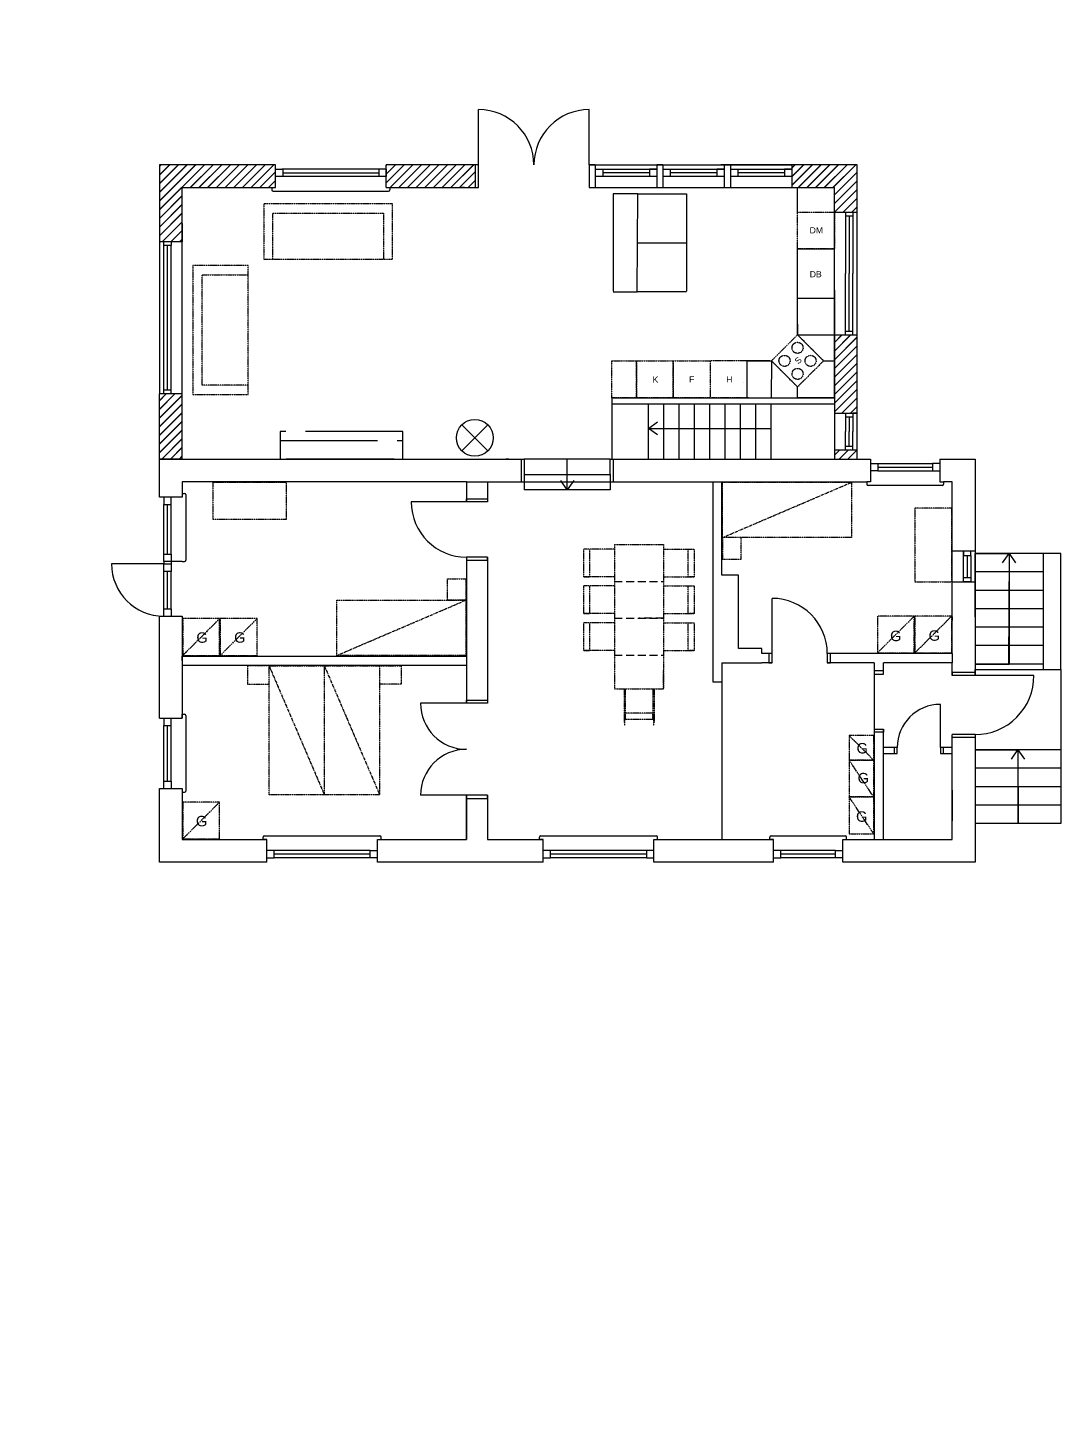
# Model space of a CAD drawing. Header units: millimetres. Extents: x -50011 to 90899, y -58634 to 500399.
# Drawn here: x 248 to 17069, y 129614 to 152428 of the extents above; entities that cross this region are included whole.
import ezdxf

# ---------------------------------------------------------------- set-up
doc = ezdxf.new("R2010")
doc.units = ezdxf.units.MM
doc.linetypes.add('DASHED', pattern=[19.05, 12.7, -6.35])
doc.linetypes.add('PHANTOM2', pattern=[31.75, 15.875, -3.175, 3.175, -3.175, 3.175, -3.175])
doc.layers.get('0').update_dxf_attribs({"color": 1})
for name, color, linetype in [('Fönser - Revision', 1, 'Continuous'), ('Fönster', 1, 'Continuous'), ('Grundritningar', 1, 'Continuous'), ('Möbler', 4, 'PHANTOM2'), ('Rumsavdelare', 3, 'FENCELINE1')]:
    doc.layers.add(name, color=color, linetype=linetype)
doc.styles.get("Standard").update_dxf_attribs({"font": 'Arial.ttf', "height": 170})
doc.linetypes.add('FENCELINE1', pattern='A,6.35,-2.54,[133,ltypeshp.shx,S=2.54,R=0,X=-2.54,Y=0],-2.54,25.4', length=36.83)
doc.dimstyles.new('ISO-25', dxfattribs={"dimscale": 10, "dimtxt": 2.5, "dimasz": 15, "dimexe": 10, "dimexo": 0.625, "dimgap": 15, "dimtad": 1, "dimlfac": 0.001, "dimtxsty": 'Standard', "dimblk": 'OBLIQUE', "dimblk1": 'OBLIQUE', "dimblk2": 'OBLIQUE', "dimcen": 20, "dimdle": 10, "dimadec": 0, "dimazin": 0, "dimtfac": 1, "dimtmove": 0, "dimatfit": 3, "dimldrblk": 'OPEN90', "dimfxl": 1, "dimarcsym": 0})

# ---------------------------------------------------------------- blocks, each defined once
blk = doc.blocks.new('_Oblique')
at = {"color": 0, "linetype": 'ByBlock', "lineweight": -2}
blk.add_line((-0.5, -0.5), (0.5, 0.5), dxfattribs=at)

msp = doc.modelspace()

# ---------------------------------------------------------------- hatches: boundary and pattern name
at = {"layer": 'Grundritningar', "ltscale": 100}
h = msp.add_hatch(dxfattribs=at)
h.set_pattern_fill('JIS_LC_20', color=256, scale=5)
h.paths.add_polyline_path([(6428.375, 390745.568), (8139.969, 390745.568), (8139.969, 391115.568), (6058.375, 391115.568), (6058.375, 384896.461), (6058.375, 382416.461), (6058.375, 381356.461), (6428.375, 381356.461), (6428.375, 384896.461), (6428.375, 385196.461)])
h.paths.add_polyline_path([(12402.879, 391115.568), (11339.969, 391115.568), (11339.969, 390745.568), (11389.969, 390745.568), (12032.879, 390745.568), (12032.879, 386196.461), (12032.879, 385380.725), (12402.879, 385380.725), (12402.879, 385396.461), (12402.879, 390771.304)])
h.paths.add_polyline_path([(11812.612, 361164.769), (11812.612, 361509.033), (10749.702, 361509.033), (10749.702, 361139.033), (10799.702, 361139.033), (11442.612, 361139.033), (11442.612, 357714.769), (11442.612, 356899.033), (11812.612, 356899.033), (11812.612, 356914.769)])
h.paths.add_polyline_path([(4863.558, 361139.033), (5599.702, 361139.033), (5599.702, 361509.033), (4493.558, 361509.033), (4493.558, 356414.769), (4863.558, 356414.769), (4863.558, 356714.769)])
h.paths.add_polyline_path([(4863.558, 353934.769), (4493.558, 353934.769), (4493.558, 352874.769), (4863.558, 352874.769)])
h.paths.add_polyline_path([(6604.389, 331533.61), (5498.245, 331533.61), (5498.245, 330279.346), (5868.245, 330279.346), (5868.245, 331163.61), (6604.389, 331163.61)])
h.paths.add_polyline_path([(12817.299, 331533.61), (11754.389, 331533.61), (11754.389, 331163.61), (11804.389, 331163.61), (12447.299, 331163.61), (12447.299, 330763.61), (12447.299, 330763.61), (12817.299, 330763.61), (12817.299, 330779.346), (12817.299, 331189.346)])
h.paths.add_polyline_path([(12817.299, 328763.61), (12447.299, 328763.61), (12447.299, 327739.346), (12447.299, 327489.346), (12817.299, 327489.346)])
h.paths.add_polyline_path([(5868.245, 327799.346), (5498.245, 327799.346), (5498.245, 326739.346), (5868.245, 326739.346)])
h.paths.add_polyline_path([(13894.931, 305305.95), (12105.172, 305305.95), (12105.172, 304935.95), (12155.172, 304935.95), (13524.931, 304935.95), (13524.931, 304535.95), (13524.931, 304535.95), (13894.931, 304535.95), (13894.931, 304785.95)])
h.paths.add_polyline_path([(6955.172, 305305.95), (4569.931, 305305.95), (4569.931, 304935.95), (6955.172, 304935.95)])
h.paths.add_polyline_path([(2769.931, 305305.95), (1112.471, 305305.95), (1112.471, 304051.686), (1482.471, 304051.686), (1482.471, 304351.686), (1482.471, 304935.95), (2769.931, 304935.95)])
h.paths.add_polyline_path([(1482.471, 301571.686), (1112.471, 301571.686), (1112.471, 300141.686), (8104.931, 300141.686), (8104.931, 299394.682), (8474.931, 299394.682), (8474.931, 300511.686), (1482.471, 300511.686)])
h.paths.add_polyline_path([(13894.931, 302535.95), (13524.931, 302535.95), (13524.931, 300394.682), (13524.931, 300144.682), (13894.931, 300144.682)])
h.paths.add_polyline_path([(12176.583, 278428.432), (11806.583, 278428.432), (11806.583, 277404.168), (11806.583, 277154.168), (12176.583, 277154.168)])
h.paths.add_polyline_path([(12176.583, 281198.432), (11113.673, 281198.432), (11113.673, 280828.432), (11163.673, 280828.432), (11806.583, 280828.432), (11806.583, 280428.432), (11806.583, 280428.432), (12176.583, 280428.432), (12176.583, 280444.168), (12176.583, 280854.168)])
h.paths.add_polyline_path([(5963.673, 281198.432), (4711.334, 281198.432), (4711.334, 280828.432), (5963.673, 280828.432)])
h.paths.add_polyline_path([(2911.334, 281198.432), (1075.633, 281198.432), (1075.633, 279944.168), (1445.633, 279944.168), (1445.633, 280828.432), (2911.334, 280828.432)])
h.paths.add_polyline_path([(1445.633, 277464.168), (1075.633, 277464.168), (1075.633, 276404.168), (1445.633, 276404.168)])
h.paths.add_polyline_path([(12645.365, 259294.914), (11582.455, 259294.914), (11582.455, 258924.914), (11632.455, 258924.914), (12275.365, 258924.914), (12275.365, 258524.914), (12645.365, 258524.914), (12645.365, 258540.65), (12645.365, 258950.65)])
h.paths.add_polyline_path([(12645.365, 256524.914), (12275.365, 256524.914), (12275.365, 255500.65), (12275.365, 255250.65), (12645.365, 255250.65)])
h.paths.add_polyline_path([(3634.619, 259294.914), (1798.918, 259294.914), (1798.918, 258040.65), (2168.918, 258040.65), (2168.918, 258924.914), (3634.619, 258924.914)])
h.paths.add_polyline_path([(6432.455, 259294.914), (5434.619, 259294.914), (5434.619, 258924.914), (6432.455, 258924.914)])
h.paths.add_polyline_path([(2168.918, 255560.65), (1798.918, 255560.65), (1798.918, 254500.65), (2168.918, 254500.65)])
h.paths.add_polyline_path([(12718.912, 237531.632), (11656.001, 237531.632), (11656.001, 237161.632), (11706.001, 237161.632), (12348.912, 237161.632), (12348.912, 236761.632), (12718.912, 236761.632), (12718.912, 236777.368), (12718.912, 237187.368)])
h.paths.add_polyline_path([(3708.166, 237531.632), (1872.465, 237531.632), (1872.465, 236277.368), (2242.465, 236277.368), (2242.465, 237161.632), (3708.166, 237161.632)])
h.paths.add_polyline_path([(6506.001, 237531.632), (5508.166, 237531.632), (5508.166, 237161.632), (6506.001, 237161.632)])
h.paths.add_polyline_path([(2242.465, 233797.368), (1872.465, 233797.368), (1872.465, 232737.368), (2242.465, 232737.368)])
h.paths.add_polyline_path([(12718.912, 234761.632), (12348.912, 234761.632), (12348.912, 233737.368), (12348.912, 233487.368), (12718.912, 233487.368)])
h.paths.add_polyline_path([(12718.912, 232887.368), (12348.912, 232887.368), (12348.912, 232737.368), (12718.912, 232737.368)])
h.paths.add_polyline_path([(12204.872, 211409.63), (11141.961, 211409.63), (11141.961, 211039.63), (11191.961, 211039.63), (11834.872, 211039.63), (11834.872, 210639.63), (12204.872, 210639.63), (12204.872, 210655.366), (12204.872, 211065.366)])
h.paths.add_polyline_path([(12204.872, 208639.63), (11834.872, 208639.63), (11834.872, 207615.366), (11834.872, 207365.366), (12204.872, 207365.366)])
h.paths.add_polyline_path([(12204.872, 206765.366), (11834.872, 206765.366), (11834.872, 206615.366), (12204.872, 206615.366)])
h.paths.add_polyline_path([(2116.806, 211039.63), (3194.126, 211039.63), (3194.126, 211409.63), (1746.806, 211409.63), (1746.806, 210155.366), (2116.806, 210155.366)])
h.paths.add_polyline_path([(2116.806, 207675.366), (1746.806, 207675.366), (1746.806, 206615.366), (2116.806, 206615.366)])
h.paths.add_polyline_path([(5991.961, 211409.63), (4994.126, 211409.63), (4994.126, 211039.63), (5991.961, 211039.63)])
h.paths.add_polyline_path([(6163.577, 179246.954), (5165.741, 179246.954), (5165.741, 178876.954), (6163.577, 178876.954)])
h.paths.add_polyline_path([(3365.741, 179246.954), (1918.421, 179246.954), (1918.421, 177992.69), (2288.421, 177992.69), (2288.421, 178876.954), (3365.741, 178876.954)])
h.paths.add_polyline_path([(2288.421, 175512.69), (1918.421, 175512.69), (1918.421, 174452.69), (2288.421, 174452.69)])
h.paths.add_polyline_path([(12376.487, 179246.954), (11313.577, 179246.954), (11313.577, 178876.954), (11363.577, 178876.954), (12006.487, 178876.954), (12006.487, 178476.954), (12376.487, 178476.954), (12376.487, 178492.69), (12376.487, 178902.69)])
h.paths.add_polyline_path([(12376.487, 176476.954), (12006.487, 176476.954), (12006.487, 175452.69), (12006.487, 175202.69), (12376.487, 175202.69)])
h.paths.add_polyline_path([(12376.487, 174602.69), (12006.487, 174602.69), (12006.487, 174452.69), (12376.487, 174452.69)])
h.paths.add_polyline_path([(7536.154, 150197.712), (6079.149, 150197.712), (6079.149, 149827.712), (7536.154, 149827.712)])
h.paths.add_polyline_path([(4279.149, 150197.712), (2389.064, 150197.712), (2389.064, 148943.448), (2759.064, 148943.448), (2759.064, 149827.712), (4279.149, 149827.712)])
h.paths.add_polyline_path([(2759.064, 146463.448), (2389.064, 146463.448), (2389.064, 145403.448), (2759.064, 145403.448)])
h.paths.add_polyline_path([(13749.064, 147427.712), (13379.064, 147427.712), (13379.064, 146403.448), (13379.064, 146153.448), (13749.064, 146153.448)])
h.paths.add_polyline_path([(13749.064, 150197.712), (12686.154, 150197.712), (12686.154, 149827.712), (12736.154, 149827.712), (13379.064, 149827.712), (13379.064, 149427.712), (13749.064, 149427.712), (13749.064, 149443.448), (13749.064, 149853.448)])
h.paths.add_polyline_path([(13749.064, 145553.448), (13379.064, 145553.448), (13379.064, 145403.448), (13749.064, 145403.448)])
h.paths.add_polyline_path([(3398.249, 116388.187), (618.427, 116388.187), (618.427, 117448.187), (248.427, 117448.187), (248.427, 116018.187), (3398.249, 116018.187)])
h.paths.add_polyline_path([(2383.427, 121182.451), (248.427, 121182.451), (248.427, 119928.187), (618.427, 119928.187), (618.427, 120228.187), (618.427, 120812.451), (2383.427, 120812.451)])
h.paths.add_polyline_path([(6568.668, 121182.451), (4183.427, 121182.451), (4183.427, 120812.451), (6568.668, 120812.451)])
h.paths.add_polyline_path([(13508.427, 121182.451), (11718.668, 121182.451), (11718.668, 120812.451), (11768.668, 120812.451), (13138.427, 120812.451), (13138.427, 120412.451), (13508.427, 120412.451), (13508.427, 120428.187), (13508.427, 120838.187)])
h.paths.add_polyline_path([(13508.427, 118412.451), (13138.427, 118412.451), (13138.427, 117388.187), (13138.427, 117138.187), (13508.427, 117138.187)])
h.paths.add_polyline_path([(13508.427, 116538.187), (13138.427, 116538.187), (13138.427, 116388.187), (13508.427, 116388.187)])
h.paths.add_polyline_path([(768.422, 116451.806), (768.422, 116998.334), (418.125, 116998.334), (418.125, 116451.806)], flags=25)
h.paths.add_polyline_path([(765.467, 120017.7), (765.467, 120564.228), (415.171, 120564.228), (415.171, 120017.7)], flags=25)
h.paths.add_polyline_path([(764.875, 119734.923), (764.875, 120281.451), (414.579, 120281.451), (414.579, 119734.923)], flags=9)

# ---------------------------------------------------------------- linework, layer by layer
at = {"layer": 'Fönser - Revision', "ltscale": 100}
for p, q in [((9386.154, 150197.712), (9486.154, 150197.712)), ((10486.154, 150197.712), (10586.154, 150197.712)), ((11586.154, 150197.712), (11686.154, 150197.712)), ((12686.154, 149827.712), (12736.154, 149827.712))]:
    msp.add_line(p, q, dxfattribs=at)
at = {"layer": 'Fönster', "ltscale": 100}
for p, q in [((9486.154, 150197.712), (9486.154, 149827.712)), ((9486.154, 150197.712), (10486.154, 150197.712)), ((9486.154, 150127.712), (10486.154, 150127.712)), ((10486.154, 150127.712), (10366.154, 150127.712)), ((10366.154, 150127.712), (10366.154, 150007.712)), ((10486.154, 150127.712), (10486.154, 150007.712)), ((10586.154, 150197.712), (10586.154, 149827.712)), ((10586.154, 150197.712), (11586.154, 150197.712)), ((10586.154, 150127.712), (11586.154, 150127.712)), ((11586.154, 150127.712), (11466.154, 150127.712)), ((11466.154, 150127.712), (11466.154, 150007.712)), ((11586.154, 150127.712), (11586.154, 150007.712)), ((11686.154, 150197.712), (11686.154, 149827.712)), ((11686.154, 150197.712), (12686.154, 150197.712)), ((11686.154, 150127.712), (12686.154, 150127.712)), ((12686.154, 150127.712), (12566.154, 150127.712)), ((12566.154, 150127.712), (12566.154, 150007.712)), ((12686.154, 150197.712), (12686.154, 149827.712)), ((12686.154, 150127.712), (12686.154, 150007.712)), ((9486.154, 149827.712), (10486.154, 149827.712)), ((10586.154, 149827.712), (11586.154, 149827.712)), ((11686.154, 149827.712), (12686.154, 149827.712))]:
    msp.add_line(p, q, dxfattribs=at)
at = {"layer": 'Fönster'}
for p, q in [((9486.154, 150127.712), (9606.154, 150127.712)), ((9606.154, 150127.712), (9606.154, 150007.712)), ((10486.154, 150197.712), (10486.154, 149827.712)), ((10586.154, 150127.712), (10706.154, 150127.712)), ((10706.154, 150127.712), (10706.154, 150007.712)), ((11586.154, 150197.712), (11586.154, 149827.712)), ((11686.154, 150127.712), (11806.154, 150127.712)), ((11806.154, 150127.712), (11806.154, 150007.712)), ((9606.154, 150007.712), (9486.154, 150007.712)), ((10366.154, 150067.712), (9606.154, 150067.712)), ((10486.154, 150007.712), (9606.154, 150007.712)), ((10706.154, 150007.712), (10586.154, 150007.712)), ((11466.154, 150067.712), (10706.154, 150067.712)), ((11586.154, 150007.712), (10706.154, 150007.712)), ((11806.154, 150007.712), (11686.154, 150007.712)), ((12566.154, 150067.712), (11806.154, 150067.712)), ((12686.154, 150007.712), (11806.154, 150007.712))]:
    msp.add_line(p, q, dxfattribs=at)
at = {"layer": 'Grundritningar'}
for p, q in [((7586.154, 150197.712), (7586.154, 151097.712)), ((9386.154, 150197.712), (9386.154, 151097.712)), ((4279.149, 150197.712), (2389.064, 150197.712)), ((4279.149, 149827.712), (4279.149, 150197.712)), ((4279.149, 150127.712), (4379.149, 150127.712)), ((5979.149, 150127.712), (4379.149, 150127.712)), ((4399.149, 150127.712), (4399.149, 150007.712)), ((5959.149, 150127.712), (5959.149, 150007.712)), ((6079.149, 150127.712), (5979.149, 150127.712)), ((7586.154, 150197.712), (6079.149, 150197.712)), ((6079.149, 149827.712), (6079.149, 150197.712)), ((6079.149, 150127.712), (6079.149, 150007.712)), ((7536.154, 149827.712), (7536.154, 150197.712)), ((7586.154, 149827.712), (7586.154, 150197.712)), ((9486.154, 150197.712), (9386.154, 150197.712)), ((9386.154, 150197.712), (9386.154, 149827.712)), ((10586.154, 150197.712), (10486.154, 150197.712)), ((13749.064, 150197.712), (11529.16, 150197.712)), ((11686.154, 150197.712), (11586.154, 150197.712)), ((13749.064, 149677.712), (13749.064, 150197.712)), ((6079.149, 150007.712), (4279.149, 150007.712)), ((4399.149, 150067.712), (5959.149, 150067.712)), ((2759.064, 149067.712), (2759.064, 149827.712)), ((2759.064, 149827.712), (4279.149, 149827.712)), ((4219.149, 149827.712), (4219.149, 149787.712)), ((4239.149, 149767.712), (6119.149, 149767.712)), ((6079.149, 149827.712), (7586.154, 149827.712)), ((6139.149, 149827.712), (6139.149, 149787.712)), ((6986.154, 149827.712), (7586.154, 149827.712)), ((7355.913, 149827.712), (7305.913, 149827.712)), ((9386.154, 149827.712), (9486.154, 149827.712)), ((10486.154, 149827.712), (10586.154, 149827.712)), ((11586.154, 149827.712), (11686.154, 149827.712)), ((12256.008, 149827.712), (13379.064, 149827.712)), ((13749.064, 145403.448), (13749.064, 149853.448)), ((13559.064, 149427.712), (13559.064, 148427.712)), ((13559.064, 149427.712), (13559.064, 149367.712)), ((13559.064, 149367.712), (13679.064, 149367.712)), ((13619.064, 149367.712), (13619.064, 148427.712)), ((13679.064, 149427.712), (13679.064, 149367.712)), ((13679.064, 149427.712), (13679.064, 148427.712)), ((2459.064, 148883.448), (2459.064, 148943.448)), ((2459.064, 146523.448), (2459.064, 148883.448)), ((2579.064, 148883.448), (2459.064, 148883.448)), ((2519.064, 146523.448), (2519.064, 148883.448)), ((2579.064, 148943.448), (2579.064, 148883.448)), ((2579.064, 146523.448), (2579.064, 148883.448)), ((2759.064, 146463.448), (2759.064, 148943.448)), ((13559.064, 147427.712), (13559.064, 148427.712)), ((13619.064, 147487.712), (13619.064, 148427.712)), ((13679.064, 147427.712), (13679.064, 148427.712)), ((13379.064, 148153.448), (13379.064, 145403.448)), ((13559.064, 147427.712), (13559.064, 147487.712)), ((13559.064, 147487.712), (13679.064, 147487.712)), ((13679.064, 147427.712), (13679.064, 147487.712)), ((2459.064, 146463.448), (2459.064, 146523.448)), ((2579.064, 146523.448), (2459.064, 146523.448)), ((2579.064, 146463.448), (2579.064, 146523.448)), ((11895.413, 146651.245), (11895.413, 146651.245)), ((2389.064, 145033.448), (2389.064, 146463.448)), ((2759.064, 145403.448), (2759.064, 146463.448)), ((10350.672, 145403.448), (10350.672, 146303.448)), ((10600.672, 145403.448), (10600.672, 146303.448)), ((10850.672, 145403.448), (10850.672, 146303.448)), ((11100.672, 145403.448), (11100.672, 146303.448)), ((11350.672, 145403.448), (11350.672, 146303.448)), ((11600.672, 145403.448), (11600.672, 146303.448)), ((11850.672, 145403.448), (11850.672, 146303.448)), ((12100.672, 145403.448), (12100.672, 146303.448)), ((12350.672, 145403.448), (12350.672, 146303.448)), ((13559.064, 146153.448), (13559.064, 145853.448)), ((13559.064, 146153.448), (13559.064, 146093.448)), ((13559.064, 146093.448), (13679.064, 146093.448)), ((13619.064, 146093.448), (13619.064, 145853.448)), ((13679.064, 146153.448), (13679.064, 146093.448)), ((13679.064, 146153.448), (13679.064, 145853.448)), ((7312.768, 145961.584), (7523.624, 145748.183)), ((7523.624, 145748.183), (7737.024, 145959.039)), ((13559.064, 145553.448), (13559.064, 145853.448)), ((13619.064, 145613.448), (13619.064, 145853.448)), ((13679.064, 145553.448), (13679.064, 145853.448)), ((7523.624, 145748.183), (7310.223, 145537.328)), ((7523.624, 145748.183), (7734.479, 145534.783)), ((13559.064, 145553.448), (13559.064, 145613.448)), ((13559.064, 145613.448), (13679.064, 145613.448)), ((13679.064, 145553.448), (13679.064, 145613.448)), ((8079.064, 145403.448), (8029.064, 145403.448)), ((8279.064, 145403.448), (8279.064, 145033.448)), ((9779.064, 145403.448), (9779.064, 145033.448)), ((13967.988, 145403.448), (13967.988, 145033.448)), ((13967.988, 145333.448), (14087.988, 145333.448)), ((14087.988, 145333.448), (14087.988, 145213.448)), ((14087.988, 145333.448), (14977.988, 145333.448)), ((15097.988, 145333.448), (14977.988, 145333.448)), ((14977.988, 145333.448), (14977.988, 145213.448)), ((15097.988, 145403.448), (15097.988, 145033.448)), ((15097.988, 145403.448), (15097.988, 145333.448)), ((14087.988, 145213.448), (13967.988, 145213.448)), ((14087.988, 145273.448), (14977.988, 145273.448)), ((14087.988, 145213.448), (14977.988, 145213.448)), ((14977.988, 145213.448), (15097.988, 145213.448)), ((7389.064, 145033.448), (2759.064, 145033.448)), ((2759.064, 145033.448), (2759.064, 144783.448)), ((2759.064, 145033.448), (2759.064, 144783.448)), ((7389.064, 145033.448), (7389.064, 144703.448)), ((7389.064, 145033.448), (7729.064, 145033.448)), ((7389.064, 145033.448), (7389.064, 144703.448)), ((7729.064, 145033.448), (7729.064, 144703.448)), ((7729.064, 145033.448), (8679.064, 145033.448)), ((8029.064, 145033.448), (8079.064, 145033.448)), ((9729.064, 145033.448), (11399.064, 145033.448)), ((10479.064, 145033.448), (10529.064, 145033.448)), ((11399.064, 145033.448), (11549.064, 145034.284)), ((11399.064, 145033.448), (11399.064, 141773.448)), ((11549.064, 143513.448), (11549.064, 145034.284)), ((11549.064, 145034.284), (13907.988, 145034.284)), ((13967.988, 145033.448), (13907.988, 145033.448)), ((13907.988, 145033.448), (13907.988, 144993.448)), ((15137.988, 144973.448), (13927.988, 144973.448)), ((15097.988, 145033.448), (15157.988, 145033.448)), ((15157.988, 145033.448), (15157.988, 144993.448)), ((15299.064, 144433.448), (15299.064, 145034.284)), ((2759.064, 144783.448), (2389.064, 144783.448)), ((2459.064, 144783.448), (2459.064, 144663.448)), ((2459.064, 144663.448), (2579.064, 144663.448)), ((2459.064, 143853.448), (2459.064, 144663.448)), ((2519.064, 143853.448), (2519.064, 144663.448)), ((2579.064, 144663.448), (2579.064, 144783.448)), ((2579.064, 143853.448), (2579.064, 144663.448)), ((2759.064, 144843.448), (2799.064, 144843.448)), ((2819.064, 144823.448), (2819.064, 143753.448)), ((7389.064, 144703.448), (6489.064, 144703.448)), ((7389.064, 144703.448), (7389.064, 144753.448)), ((7389.064, 144753.448), (7729.064, 144753.448)), ((7729.064, 144703.448), (7389.064, 144703.448)), ((7729.064, 144753.448), (7729.064, 144703.448)), ((15299.064, 142233.448), (15299.064, 144433.448)), ((15299.064, 142233.448), (15299.064, 144433.448)), ((15299.064, 144202.611), (15299.064, 144262.611)), ((2459.064, 143733.448), (2459.064, 143853.448)), ((2459.064, 143853.448), (2579.064, 143853.448)), ((2759.064, 143733.448), (2459.064, 143733.448)), ((2459.064, 143733.448), (2459.064, 143693.448)), ((2579.064, 143853.448), (2579.064, 143733.448)), ((2579.064, 143733.448), (2579.064, 143693.448)), ((2759.064, 143733.448), (2799.064, 143733.448)), ((7389.064, 143803.448), (7389.064, 141423.448)), ((7389.064, 143803.448), (7389.064, 143753.448)), ((7729.064, 143803.448), (7389.064, 143803.448)), ((7389.064, 143753.448), (7729.064, 143753.448)), ((7729.064, 143803.448), (7729.064, 141423.448)), ((7729.064, 143753.448), (7729.064, 143803.448)), ((15669.064, 143903.448), (15299.064, 143903.448)), ((15479.064, 143403.448), (15479.064, 143903.448)), ((15479.064, 143903.448), (15479.064, 143833.448)), ((15479.064, 143833.448), (15599.064, 143833.448)), ((15539.064, 143833.448), (15539.064, 143473.448)), ((15599.064, 143833.448), (15599.064, 143903.448)), ((15599.064, 143833.448), (15599.064, 143473.448)), ((16779.064, 143863.448), (15669.064, 143863.448)), ((15669.064, 142833.448), (15669.064, 143863.448)), ((15669.064, 143863.448), (16224.064, 143863.448)), ((17069.064, 143863.448), (16779.064, 143863.448)), ((16779.064, 143863.448), (16779.064, 141975.002)), ((16779.064, 143863.448), (16779.064, 143563.448)), ((17069.064, 141975.002), (17069.064, 143863.448)), ((2459.064, 143693.448), (2579.064, 143693.448)), ((2459.064, 143573.448), (2459.064, 143693.448)), ((2579.064, 143573.448), (2459.064, 143573.448)), ((2459.064, 142963.448), (2459.064, 143573.448)), ((2519.064, 142963.448), (2519.064, 143573.448)), ((2579.064, 143693.448), (2579.064, 143573.448)), ((2579.064, 142963.448), (2579.064, 143573.448)), ((11819.064, 143513.448), (11549.064, 143513.448)), ((11819.064, 142313.448), (11819.064, 143513.448)), ((16779.064, 143563.448), (15669.064, 143563.448)), ((16779.064, 143563.448), (16779.064, 143263.448)), ((15299.064, 143403.448), (15669.064, 143403.448)), ((15479.064, 143403.448), (15479.064, 143473.448)), ((15479.064, 143473.448), (15599.064, 143473.448)), ((15599.064, 143403.448), (15479.064, 143403.448)), ((15599.064, 143473.448), (15599.064, 143403.448)), ((12363.791, 142233.448), (12363.791, 143133.448)), ((16779.064, 143263.448), (15669.064, 143263.448)), ((16779.064, 143263.448), (16779.064, 142963.448)), ((2389.064, 142843.448), (2759.064, 142843.448)), ((2459.064, 142843.448), (2459.064, 142963.448)), ((2459.064, 142963.448), (2579.064, 142963.448)), ((2579.064, 142963.448), (2579.064, 142843.448)), ((2759.064, 142843.448), (2759.064, 141183.448)), ((15299.064, 142833.448), (15299.064, 142773.448)), ((16779.064, 142963.448), (15669.064, 142963.448)), ((16779.064, 142963.448), (16779.064, 142663.448)), ((16779.064, 142663.448), (15669.064, 142663.448)), ((16779.064, 142663.448), (16779.064, 142363.448)), ((16779.064, 142363.448), (15669.064, 142363.448)), ((16779.064, 142363.448), (16779.064, 142063.448)), ((2759.064, 142118.448), (2759.064, 142193.448)), ((2759.064, 142193.448), (7389.064, 142193.448)), ((2759.064, 142193.448), (2759.064, 142123.448)), ((2759.064, 142153.448), (2759.064, 142118.448)), ((12199.064, 142313.448), (11819.064, 142313.448)), ((12199.064, 142233.448), (12199.064, 142313.448)), ((12363.791, 142233.448), (12199.064, 142233.448)), ((12363.791, 142233.448), (12313.791, 142233.448)), ((12313.791, 142233.448), (12313.791, 142083.448)), ((12363.791, 142083.448), (12363.791, 142233.448)), ((15299.064, 142233.448), (13263.791, 142233.448)), ((13263.791, 142233.448), (13263.791, 142083.448)), ((13313.791, 142233.448), (13263.791, 142233.448)), ((13313.791, 142083.448), (13313.791, 142233.448)), ((15299.064, 142233.448), (15299.064, 142083.448)), ((2759.064, 142118.448), (2759.064, 142043.448)), ((2759.064, 142043.448), (7389.064, 142043.448)), ((11549.064, 142083.448), (11549.064, 141773.448)), ((11549.064, 142083.448), (12199.064, 142083.448)), ((12363.791, 142083.448), (12199.064, 142083.448)), ((12313.791, 142083.448), (12363.791, 142083.448)), ((14029.064, 142083.448), (13263.791, 142083.448)), ((13263.791, 142083.448), (13313.791, 142083.448)), ((14029.064, 142083.448), (14029.064, 141900.474)), ((14179.064, 141950.474), (14029.064, 141950.474)), ((14029.064, 141950.474), (14029.064, 141900.474)), ((14179.064, 141900.474), (14179.064, 142083.448)), ((15299.064, 142083.448), (14179.064, 142083.448)), ((14179.064, 141900.474), (14179.064, 141950.474)), ((15299.064, 141875.002), (15299.064, 142083.448)), ((15669.064, 141925.002), (15299.064, 141925.002)), ((15299.064, 141925.002), (15299.064, 141875.002)), ((16779.064, 142063.448), (15669.064, 142063.448)), ((15669.064, 142063.448), (16224.064, 142063.448)), ((15669.064, 141875.002), (15669.064, 141975.002)), ((15669.064, 141975.002), (17069.064, 141975.002)), ((15669.064, 141875.002), (15669.064, 141925.002)), ((17069.064, 141975.002), (17069.064, 140663.448)), ((11399.064, 141773.448), (11549.064, 141773.448)), ((14029.064, 141900.474), (14179.064, 141900.474)), ((15669.064, 141875.002), (15299.064, 141875.002)), ((16628.348, 141875.002), (15669.064, 141875.002)), ((7389.064, 141423.448), (7389.064, 141473.448)), ((7389.064, 141473.448), (7729.064, 141473.448)), ((7729.064, 141473.448), (7729.064, 141423.448)), ((2759.064, 141183.448), (2759.064, 141243.448)), ((2759.064, 141243.448), (2799.064, 141243.448)), ((2819.064, 141223.448), (2819.064, 139993.448)), ((7389.064, 141423.448), (6639.064, 141423.448)), ((7729.064, 141423.448), (7389.064, 141423.448)), ((15105.352, 140703.448), (15105.352, 141405.448)), ((2389.064, 141183.448), (2759.064, 141183.448)), ((2389.064, 141183.448), (2459.064, 141183.448)), ((2459.064, 141183.448), (2459.064, 141063.448)), ((2459.064, 141063.448), (2579.064, 141063.448)), ((2459.064, 140153.448), (2459.064, 141063.448)), ((2519.064, 140153.448), (2519.064, 141063.448)), ((2579.064, 141063.448), (2579.064, 141183.448)), ((2579.064, 140153.448), (2579.064, 141063.448)), ((14029.064, 141000.474), (14029.064, 139203.448)), ((14029.064, 141000.474), (14179.064, 141000.474)), ((14179.064, 139203.448), (14179.064, 141000.474)), ((14179.064, 141000.474), (14179.064, 140950.474)), ((14179.064, 140950.474), (14029.064, 140950.474)), ((15299.064, 139203.448), (15299.064, 140913.448)), ((15669.064, 140913.448), (15299.064, 140913.448)), ((15299.064, 140863.448), (15299.064, 140913.448)), ((15669.064, 140863.448), (15299.064, 140863.448)), ((15669.064, 140913.448), (15669.064, 140863.448)), ((14403.352, 140703.448), (14179.064, 140703.448)), ((14179.064, 140603.448), (14403.352, 140603.448)), ((14403.352, 140703.448), (14353.352, 140703.448)), ((14353.352, 140703.448), (14353.352, 140603.448)), ((14353.352, 140603.448), (14403.352, 140603.448)), ((14403.352, 140603.448), (14403.352, 140703.448)), ((15299.064, 140703.448), (15105.352, 140703.448)), ((15105.352, 140703.448), (15105.352, 140603.448)), ((15105.352, 140603.448), (15299.064, 140603.448)), ((15105.352, 140603.448), (15155.352, 140603.448)), ((15155.352, 140603.448), (15155.352, 140703.448)), ((17069.064, 140663.448), (15669.064, 140663.448)), ((15669.064, 140663.448), (16369.064, 140663.448)), ((17069.064, 140663.448), (17069.064, 140363.448)), ((17069.064, 140363.448), (15669.064, 140363.448)), ((17069.064, 140363.448), (17069.064, 140063.448)), ((2459.064, 140033.448), (2459.064, 140153.448)), ((2459.064, 140153.448), (2579.064, 140153.448)), ((2579.064, 140153.448), (2579.064, 140033.448)), ((2389.064, 140033.448), (2759.064, 140033.448)), ((2389.064, 140033.448), (2459.064, 140033.448)), ((2759.064, 140033.448), (2759.064, 139203.448)), ((2759.064, 140033.448), (2759.064, 139973.448)), ((2759.064, 139973.448), (2799.064, 139973.448)), ((7389.064, 139923.448), (6639.064, 139923.448)), ((7389.064, 139923.448), (7389.064, 139203.448)), ((7389.064, 139203.448), (7389.064, 139923.448)), ((7389.064, 139923.448), (7389.064, 139873.448)), ((7729.064, 139923.448), (7389.064, 139923.448)), ((7389.064, 139873.448), (7729.064, 139873.448)), ((7729.064, 139923.448), (7729.064, 139203.448)), ((7729.064, 139873.448), (7729.064, 139923.448)), ((15299.064, 140005.448), (15299.064, 139505.448)), ((17069.064, 140063.448), (15669.064, 140063.448)), ((17069.064, 140063.448), (17069.064, 139763.448)), ((17069.064, 139763.448), (15669.064, 139763.448)), ((17069.064, 139763.448), (17069.064, 139463.448)), ((17069.064, 139463.448), (15669.064, 139463.448)), ((2759.064, 139203.448), (4139.064, 139203.448)), ((4079.064, 139203.448), (4079.064, 139243.448)), ((4139.064, 139203.448), (4079.064, 139203.448)), ((4099.064, 139263.448), (5979.064, 139263.448)), ((4139.064, 138833.448), (4139.064, 139203.448)), ((5939.064, 139203.448), (7389.064, 139203.448)), ((5939.064, 138833.448), (5939.064, 139203.448)), ((5939.064, 139203.448), (5999.064, 139203.448)), ((5999.064, 139203.448), (5999.064, 139243.448)), ((7729.064, 139203.448), (8639.064, 139203.448)), ((8579.064, 139203.448), (8579.064, 139243.448)), ((8639.064, 139203.448), (8579.064, 139203.448)), ((8599.064, 139263.448), (10479.064, 139263.448)), ((8639.064, 138833.448), (8639.064, 139203.448)), ((10439.064, 139203.448), (12389.064, 139203.448)), ((10439.064, 138833.448), (10439.064, 139203.448)), ((10439.064, 139203.448), (10499.064, 139203.448)), ((10499.064, 139203.448), (10499.064, 139243.448)), ((12329.064, 139203.448), (12329.064, 139243.448)), ((12389.064, 139203.448), (12329.064, 139203.448)), ((12349.064, 139263.448), (13559.064, 139263.448)), ((12389.064, 138833.448), (12389.064, 139203.448)), ((13519.064, 139203.448), (14029.064, 139203.448)), ((13519.064, 138833.448), (13519.064, 139203.448)), ((13519.064, 139203.448), (13579.064, 139203.448)), ((13579.064, 139203.448), (13579.064, 139243.448)), ((14029.064, 139203.448), (14179.064, 139203.448)), ((14179.064, 139203.448), (15299.064, 139203.448)), ((4259.064, 139023.448), (4139.064, 139023.448)), ((4259.064, 138903.448), (4259.064, 139023.448)), ((5819.064, 139023.448), (4259.064, 139023.448)), ((5819.064, 138963.448), (4259.064, 138963.448)), ((5819.064, 138903.448), (5819.064, 139023.448)), ((5819.064, 139023.448), (5939.064, 139023.448)), ((8759.064, 139023.448), (8639.064, 139023.448)), ((8759.064, 138903.448), (8759.064, 139023.448)), ((10319.064, 139023.448), (8759.064, 139023.448)), ((10319.064, 138963.448), (8759.064, 138963.448)), ((10439.064, 139023.448), (10319.064, 139023.448)), ((10319.064, 139023.448), (10319.064, 138903.448)), ((10439.064, 138903.448), (10439.064, 139023.448)), ((12509.064, 139023.448), (12389.064, 139023.448)), ((12509.064, 138903.448), (12509.064, 139023.448)), ((13399.064, 139023.448), (12509.064, 139023.448)), ((13399.064, 138963.448), (12509.064, 138963.448)), ((13399.064, 138903.448), (13399.064, 139023.448)), ((13399.064, 139023.448), (13519.064, 139023.448)), ((4139.064, 138833.448), (4139.064, 138903.448)), ((4139.064, 138903.448), (4259.064, 138903.448)), ((5819.064, 138903.448), (4259.064, 138903.448)), ((5939.064, 138903.448), (5819.064, 138903.448)), ((8639.064, 138833.448), (8639.064, 138903.448)), ((8639.064, 138903.448), (8759.064, 138903.448)), ((10319.064, 138903.448), (8759.064, 138903.448)), ((10319.064, 138903.448), (10439.064, 138903.448)), ((12389.064, 138833.448), (12389.064, 138903.448)), ((12389.064, 138903.448), (12509.064, 138903.448)), ((13399.064, 138903.448), (12509.064, 138903.448)), ((13519.064, 138903.448), (13399.064, 138903.448))]:
    msp.add_line(p, q, dxfattribs=at)
at = {"layer": 'Grundritningar', "ltscale": 100}
for p, q in [((2389.064, 150197.712), (2389.064, 148767.712)), ((2759.064, 145403.448), (2759.064, 149827.712)), ((9779.064, 149827.712), (12779.064, 149827.712)), ((13379.064, 146403.448), (13379.064, 149827.712)), ((13749.064, 146963.448), (13749.064, 149443.448)), ((2759.064, 149243.448), (2759.064, 148943.448)), ((13379.064, 149427.712), (13749.064, 149427.712)), ((2759.064, 148943.448), (2389.064, 148943.448)), ((2389.064, 148943.448), (2389.064, 146463.448)), ((13379.064, 147427.712), (13749.064, 147427.712)), ((10154.8, 146903.448), (10154.8, 147003.448)), ((2759.064, 146463.448), (2389.064, 146463.448)), ((9754.8, 146403.448), (9754.8, 146303.448)), ((9754.8, 146303.448), (13379.064, 146303.448)), ((9779.064, 146403.448), (13379.064, 146403.448)), ((13379.064, 146153.448), (13749.064, 146153.448)), ((13379.064, 145553.448), (13749.064, 145553.448)), ((2759.064, 145403.448), (2389.064, 145403.448)), ((6209.305, 145403.448), (4451.305, 145403.448)), ((8329.064, 145403.448), (8329.064, 145153.448)), ((9729.064, 145403.448), (8329.064, 145403.448)), ((9729.064, 145153.448), (9729.064, 145403.448)), ((15097.988, 145403.448), (15669.064, 145403.448)), ((8329.064, 145153.448), (9729.064, 145153.448)), ((8329.064, 145153.448), (8329.064, 144903.448)), ((9729.064, 145153.448), (9729.064, 144903.448)), ((9729.064, 144903.448), (8329.064, 144903.448)), ((15299.064, 145034.284), (15157.988, 145033.448)), ((2459.064, 143693.448), (1609.064, 143693.448))]:
    msp.add_line(p, q, dxfattribs=at)
at = {"layer": 'Grundritningar'}
for points in [[(2389.064, 144783.448), (2389.064, 145403.448), (8329.064, 145403.448)], [(9729.064, 145403.448), (13967.988, 145403.448)], [(15669.064, 145403.448), (15669.064, 141875.002)], [(2389.064, 141183.448), (2389.064, 142843.448)], [(15669.064, 140913.448), (15669.064, 138833.448), (13519.064, 138833.448)], [(4139.064, 138833.448), (2389.064, 138833.448), (2389.064, 140033.448)], [(8639.064, 138833.448), (5939.064, 138833.448)], [(12389.064, 138833.448), (10439.064, 138833.448)]]:
    msp.add_lwpolyline(points, dxfattribs=at)
at = {"layer": 'Grundritningar', "ltscale": 20}
msp.add_circle((7523.624, 145748.183), 300, dxfattribs=at)
at = {"layer": 'Grundritningar'}
for centre, radius, start, end in [((7586.154, 150197.712), 900, 0, 90), ((9386.154, 150197.712), 900, 90, 180), ((4239.149, 149787.712), 20, 180, 270), ((6119.149, 149787.712), 20, 270, 0), ((13927.988, 144993.448), 20, 180, 270), ((15137.988, 144993.448), 20, 270, 0), ((2799.064, 144823.448), 20, 0, 90), ((7389.064, 144703.448), 900, 180, 270), ((2799.064, 143753.448), 20, 270, 0), ((12363.791, 142233.448), 900, 0, 90), ((15669.862, 141871.939), 958.491, 269.95234, 0.1831397), ((2799.064, 141223.448), 20, 0, 90), ((7389.064, 141423.448), 750, 180, 270), ((15105.352, 140703.448), 702, 90, 180), ((7389.064, 139923.448), 750, 90, 180), ((2799.064, 139993.448), 20, 270, 0), ((4099.064, 139243.448), 20, 90, 180), ((5979.064, 139243.448), 20, 0, 90), ((8599.064, 139243.448), 20, 90, 180), ((10479.064, 139243.448), 20, 0, 90), ((12349.064, 139243.448), 20, 90, 180), ((13559.064, 139243.448), 20, 0, 90)]:
    msp.add_arc(centre, radius, start, end, dxfattribs=at)
at = {"layer": 'Grundritningar', "ltscale": 100}
msp.add_arc((2459.064, 143693.448), 850, 180, 270, dxfattribs=at)
at = {"layer": 'Möbler', "ltscale": 100}
for p, q in [((10179.064, 149727.712), (9779.064, 149727.712)), ((9779.064, 149727.712), (9779.064, 148127.712)), ((10167.636, 148127.717), (10179.064, 149727.712)), ((10179.064, 149727.712), (10969.064, 149727.712)), ((10969.064, 149727.712), (10969.064, 148127.712)), ((12779.064, 149427.712), (12779.064, 149827.712)), ((12779.064, 149827.712), (13379.064, 149827.712)), ((10179.064, 148927.712), (10969.064, 148927.712)), ((12779.064, 148027.712), (12779.064, 148827.712)), ((12779.064, 148827.712), (13379.064, 148827.712)), ((9779.064, 148127.712), (10167.636, 148127.717)), ((10969.064, 148127.712), (10167.636, 148127.717)), ((12779.064, 147427.712), (12779.064, 148027.712)), ((12779.064, 148027.712), (13379.064, 148027.712)), ((12779.064, 147603.448), (12779.064, 147427.712)), ((12779.064, 147427.712), (13203.328, 147003.448)), ((12779.064, 147427.712), (13379.064, 147427.712)), ((12330.536, 147003.448), (11954.8, 147003.448)), ((11954.8, 147003.448), (11954.8, 146403.448)), ((11954.8, 147003.448), (12354.8, 147003.448)), ((12354.8, 147003.448), (12350.672, 146403.448)), ((12779.064, 146579.184), (12354.8, 147003.448)), ((13203.328, 147003.448), (13379.064, 147003.448)), ((13379.064, 147003.448), (13379.064, 146403.448)), ((12779.064, 146403.448), (12779.064, 146579.184)), ((13379.064, 146403.448), (12779.064, 146403.448)), ((13749.064, 146153.448), (13679.064, 146153.448)), ((6353.69, 145853.448), (4353.69, 145853.448)), ((4353.69, 145853.448), (4353.69, 145703.448)), ((6353.69, 145703.448), (6353.69, 145853.448)), ((4353.69, 145703.448), (6353.69, 145703.448)), ((4353.69, 145703.448), (4353.69, 145403.448)), ((6353.69, 145403.448), (6353.69, 145703.448)), ((2827.653, 145403.448), (4827.653, 145403.448))]:
    msp.add_line(p, q, dxfattribs=at)
at = {"layer": 'Möbler'}
for p, q in [((4086.023, 149560.895), (4086.023, 148660.895)), ((6186.023, 149560.895), (4086.023, 149560.895)), ((6186.023, 148660.895), (6186.023, 149560.895)), ((4236.023, 149410.895), (6036.023, 149410.895)), ((4236.023, 148660.895), (4236.023, 149410.895)), ((6036.023, 149410.895), (6036.023, 148660.895)), ((3832.374, 148555.791), (2932.374, 148555.791)), ((2932.374, 148555.791), (2932.374, 146455.791)), ((3832.374, 146455.791), (3832.374, 148555.791)), ((4086.023, 148660.895), (6186.023, 148660.895)), ((3082.374, 148405.791), (3832.374, 148405.791)), ((3082.374, 146605.791), (3082.374, 148405.791)), ((11954.8, 147003.448), (11354.8, 147003.448)), ((3832.374, 146605.791), (3082.374, 146605.791)), ((2932.374, 146455.791), (3832.374, 146455.791)), ((11979.064, 146403.448), (11379.064, 146403.448)), ((3259.064, 145023.448), (3259.064, 144423.448)), ((4459.064, 145023.448), (3259.064, 145023.448)), ((4459.064, 144423.448), (4459.064, 145023.448)), ((11559.064, 145024.284), (13659.064, 145024.284)), ((11559.064, 144124.284), (11559.064, 145024.284)), ((11559.064, 144124.284), (13659.064, 145024.284)), ((13659.064, 145024.284), (13659.064, 144124.284)), ((3259.064, 144423.448), (4459.064, 144423.448)), ((15289.064, 144603.448), (14689.064, 144603.448)), ((14689.064, 144603.448), (14689.064, 143403.448)), ((15289.064, 143403.448), (15289.064, 144603.448)), ((9799.064, 144010.056), (10599.064, 144010.056)), ((9799.064, 144010.056), (9799.064, 141660.056)), ((10599.064, 144010.056), (10599.064, 141660.056)), ((13659.064, 144124.284), (11559.064, 144124.284)), ((11559.064, 144124.284), (11559.064, 143774.284)), ((11859.064, 143774.284), (11859.064, 144124.284)), ((9299.064, 143485.056), (9299.064, 143935.056)), ((9799.064, 143935.056), (9299.064, 143935.056)), ((9399.064, 143485.056), (9399.064, 143935.056)), ((10599.064, 143935.056), (11099.064, 143935.056)), ((10999.064, 143485.056), (10999.064, 143935.056)), ((11099.064, 143485.056), (11099.064, 143935.056)), ((11559.064, 143774.284), (11859.064, 143774.284)), ((7079.064, 143103.448), (7079.064, 143453.448)), ((7079.064, 143453.448), (7379.064, 143453.448)), ((7379.064, 143453.448), (7379.064, 143103.448)), ((9799.064, 143485.056), (9299.064, 143485.056)), ((9299.064, 143485.056), (9399.064, 143485.056)), ((9299.064, 142885.056), (9299.064, 143335.056)), ((9799.064, 143335.056), (9299.064, 143335.056)), ((9399.064, 142885.056), (9399.064, 143335.056)), ((10599.064, 143485.056), (11099.064, 143485.056)), ((10599.064, 143335.056), (11099.064, 143335.056)), ((11099.064, 143485.056), (10999.064, 143485.056)), ((10999.064, 142885.056), (10999.064, 143335.056)), ((11099.064, 142885.056), (11099.064, 143335.056)), ((14689.064, 143403.448), (15289.064, 143403.448)), ((5279.064, 143103.448), (7379.064, 143103.448)), ((5279.064, 142203.448), (5279.064, 143103.448)), ((5279.064, 142203.448), (7379.064, 143103.448)), ((7379.064, 143103.448), (7079.064, 143103.448)), ((7379.064, 143103.448), (7379.064, 142203.448)), ((9799.064, 142885.056), (9299.064, 142885.056)), ((9299.064, 142885.056), (9399.064, 142885.056)), ((10599.064, 142885.056), (11099.064, 142885.056)), ((11099.064, 142885.056), (10999.064, 142885.056)), ((14679.064, 142843.448), (14079.064, 142843.448)), ((14079.064, 142843.448), (14079.064, 142243.448)), ((14679.064, 142843.448), (14079.064, 142243.448)), ((14679.064, 142243.448), (14679.064, 142843.448)), ((15289.064, 142843.448), (14689.064, 142843.448)), ((14689.064, 142843.448), (14689.064, 142243.448)), ((14689.064, 142243.448), (15289.064, 142843.448)), ((15289.064, 142243.448), (15289.064, 142843.448)), ((3369.064, 142803.448), (2769.064, 142803.448)), ((2769.064, 142803.448), (2769.064, 142203.448)), ((3369.064, 142803.448), (2769.064, 142203.448)), ((3369.064, 142203.448), (3369.064, 142803.448)), ((3979.064, 142803.448), (3379.064, 142803.448)), ((3379.064, 142803.448), (3379.064, 142203.448)), ((3379.064, 142203.448), (3979.064, 142803.448)), ((3979.064, 142203.448), (3979.064, 142803.448)), ((9299.064, 142285.056), (9299.064, 142735.056)), ((9799.064, 142735.056), (9299.064, 142735.056)), ((9399.064, 142285.056), (9399.064, 142735.056)), ((9799.064, 142810.056), (9799.064, 142735.056)), ((10599.064, 142735.056), (11099.064, 142735.056)), ((10999.064, 142285.056), (10999.064, 142735.056)), ((11099.064, 142285.056), (11099.064, 142735.056)), ((2769.064, 142203.448), (3369.064, 142203.448)), ((3379.064, 142203.448), (3979.064, 142203.448)), ((7379.064, 142203.448), (5279.064, 142203.448)), ((9799.064, 142285.056), (9299.064, 142285.056)), ((9299.064, 142285.056), (9399.064, 142285.056)), ((10599.064, 142285.056), (11099.064, 142285.056)), ((11099.064, 142285.056), (10999.064, 142285.056)), ((14079.064, 142243.448), (14679.064, 142243.448)), ((14689.064, 142243.448), (15289.064, 142243.448)), ((4174.064, 142033.448), (3824.064, 142033.448)), ((3824.064, 142033.448), (3824.064, 141733.448)), ((4174.064, 139933.448), (4174.064, 142033.448)), ((4174.064, 142033.448), (5074.064, 142033.448)), ((4174.064, 142033.448), (5074.064, 139933.448)), ((5074.064, 139933.448), (5074.064, 142033.448)), ((5074.064, 142033.448), (5974.064, 142033.448)), ((5074.064, 142033.448), (5974.064, 139933.448)), ((5974.064, 142033.448), (5974.064, 139933.448)), ((5974.064, 142033.448), (6324.064, 142033.448)), ((6324.064, 142033.448), (6324.064, 141733.448)), ((10599.064, 141660.056), (10599.064, 141960.056)), ((3824.064, 141733.448), (4174.064, 141733.448)), ((6324.064, 141733.448), (5974.064, 141733.448)), ((9799.064, 141660.056), (10599.064, 141660.056)), ((9954.064, 141660.056), (9954.064, 141110.056)), ((9964.064, 141660.056), (9964.064, 141060.056)), ((9974.064, 141660.056), (9974.064, 141160.056)), ((10424.064, 141660.056), (10424.064, 141160.056)), ((10424.064, 141660.056), (10434.064, 141660.056)), ((10434.064, 141660.056), (10434.064, 141060.056)), ((10434.064, 141660.056), (10444.064, 141660.056)), ((10444.064, 141660.056), (10444.064, 141110.056)), ((10424.064, 141260.056), (9974.064, 141260.056)), ((10424.064, 141160.056), (10424.064, 141260.056)), ((10424.064, 141160.056), (9974.064, 141160.056)), ((14019.065, 140897.168), (13619.065, 140897.168)), ((13619.065, 140897.168), (13619.065, 140497.168)), ((14019.065, 140497.168), (13619.065, 140897.168)), ((14019.065, 140497.168), (14019.065, 140897.168)), ((14019.064, 140497.168), (13619.064, 140497.168)), ((13619.064, 140497.168), (13619.064, 139897.168)), ((14019.064, 139897.168), (13619.064, 140497.168)), ((13619.065, 140497.168), (14019.065, 140497.168)), ((14019.064, 139897.168), (14019.064, 140497.168)), ((5074.064, 139933.448), (4174.064, 139933.448)), ((5974.064, 139933.448), (5074.064, 139933.448)), ((14019.064, 139897.168), (13619.064, 139897.168)), ((13619.064, 139897.168), (13619.064, 139297.168)), ((14019.064, 139297.168), (13619.064, 139897.168)), ((13619.064, 139897.168), (14019.064, 139897.168)), ((14019.064, 139297.168), (14019.064, 139897.168)), ((3369.064, 139813.448), (2769.064, 139813.448)), ((2769.064, 139813.448), (2769.064, 139213.448)), ((3369.064, 139813.448), (2769.064, 139213.448)), ((3369.064, 139213.448), (3369.064, 139813.448)), ((2769.064, 139213.448), (3369.064, 139213.448)), ((13619.064, 139297.168), (14019.064, 139297.168))]:
    msp.add_line(p, q, dxfattribs=at)
at = {"layer": 'Möbler', "linetype": 'DASHED', "ltscale": 10}
for p, q in [((9799.064, 143410.056), (10599.064, 143410.056)), ((9799.064, 142810.056), (10599.064, 142810.056)), ((10599.064, 142810.056), (10199.064, 142810.056)), ((9799.064, 142210.056), (10599.064, 142210.056))]:
    msp.add_line(p, q, dxfattribs=at)
at = {"layer": 'Möbler'}
for points in [[(13379.064, 148827.712), (12779.064, 148827.712), (12779.064, 149427.712), (13379.064, 149427.712)], [(13203.328, 147003.448), (12779.064, 146579.184), (12354.8, 147003.448), (12779.064, 147427.712)], [(10154.8, 146403.448), (9754.8, 146403.448), (9754.8, 147003.448), (10154.8, 147003.448)], [(10754.8, 146403.448), (10154.8, 146403.448), (10154.8, 147003.448), (10754.8, 147003.448)], [(11354.8, 146403.448), (10754.8, 146403.448), (10754.8, 147003.448), (11354.8, 147003.448)]]:
    msp.add_lwpolyline(points, close=True, dxfattribs=at)
for centre in [(12779.064, 147215.58), (12566.932, 147003.448), (12991.196, 147003.448), (12779.064, 146791.316)]:
    msp.add_circle(centre, 90, dxfattribs=at)
at = {"layer": 'Rumsavdelare', "ltscale": 5}
for p, q in [((9754.8, 146303.448), (9754.8, 145403.448)), ((8329.064, 145033.448), (9729.064, 145033.448)), ((11549.064, 141773.448), (11549.064, 139203.448)), ((14029.064, 141900.474), (14029.064, 141000.474))]:
    msp.add_line(p, q, dxfattribs=at)

# ---------------------------------------------------------------- texts
at = {"layer": 'Möbler', "attachment_point": 1}
for s, width, gutter_width, heights, insert, char_height in [('DM', 30.21587, 125, [0], (12976.334, 149181.648), 100), ('DB', 30.21587, 125, [0], (12978.449, 148465.631), 100), ('K', 30.21587, 125, [0], (10418.427, 146748.604), 100), ('F', 30.21587, 125, [0], (11012.423, 146751.676), 100), ('H', 30.21587, 125, [0], (11617.522, 146750.885), 100), ('G', 269.32488, 850, [0], (14286.242, 142605.73), 170), ('G', 269.32488, 850, [173.943], (14914.215, 142612.099), 170), ('G', 269.32488, 850, [0], (2990.115, 142579.433), 170), ('G', 269.32488, 850, [0], (3604.848, 142580.579), 170), ('G', 269.32488, 850, [173.943], (13740.616, 140775.616), 170), ('G', 269.32488, 850, [173.943], (13758.126, 140288.576), 170), ('G', 269.32488, 850, [173.943], (13731.844, 139662.231), 170), ('G', 269.32488, 850, [0], (2982.527, 139588.297), 170)]:
    msp.add_mtext_dynamic_manual_height_columns(s, width=width, gutter_width=gutter_width, heights=heights, dxfattribs=dict(at, insert=insert, char_height=char_height))
at = {"layer": 'Möbler', "insert": (12721.4, 147012.85), "char_height": 100, "attachment_point": 1, "rotation": 45}
msp.add_mtext_dynamic_manual_height_columns('S', width=30.21587, gutter_width=125, heights=[0], dxfattribs=at)

# ---------------------------------------------------------------- leaders
at = {"layer": 'Grundritningar'}
for points, override in [([(10350.672, 145903.448), (12350.672, 145903.448)], {"dimldrblk": 'Open90'}), ([(9029.064, 144903.448), (9029.064, 145403.448)], {"dimldrblk": 'Open90'}), ([(16224.064, 143863.448), (16212.903, 142063.448)], {"dimldrblk": 'Open90'}), ([(16224.064, 143863.448), (16224.064, 142063.448)], {"dimscale": 10, "dimldrblk": 'Open90'}), ([(16369.064, 140663.448), (16369.064, 139463.448)], {"dimscale": 10, "dimldrblk": 'Open90'}), ([(16369.064, 140663.448), (16372.559, 139463.448)], {"dimldrblk": 'Open90'})]:
    msp.add_leader(points, dimstyle='ISO-25', override=override, dxfattribs=at)

doc.saveas('drawing.dxf')
